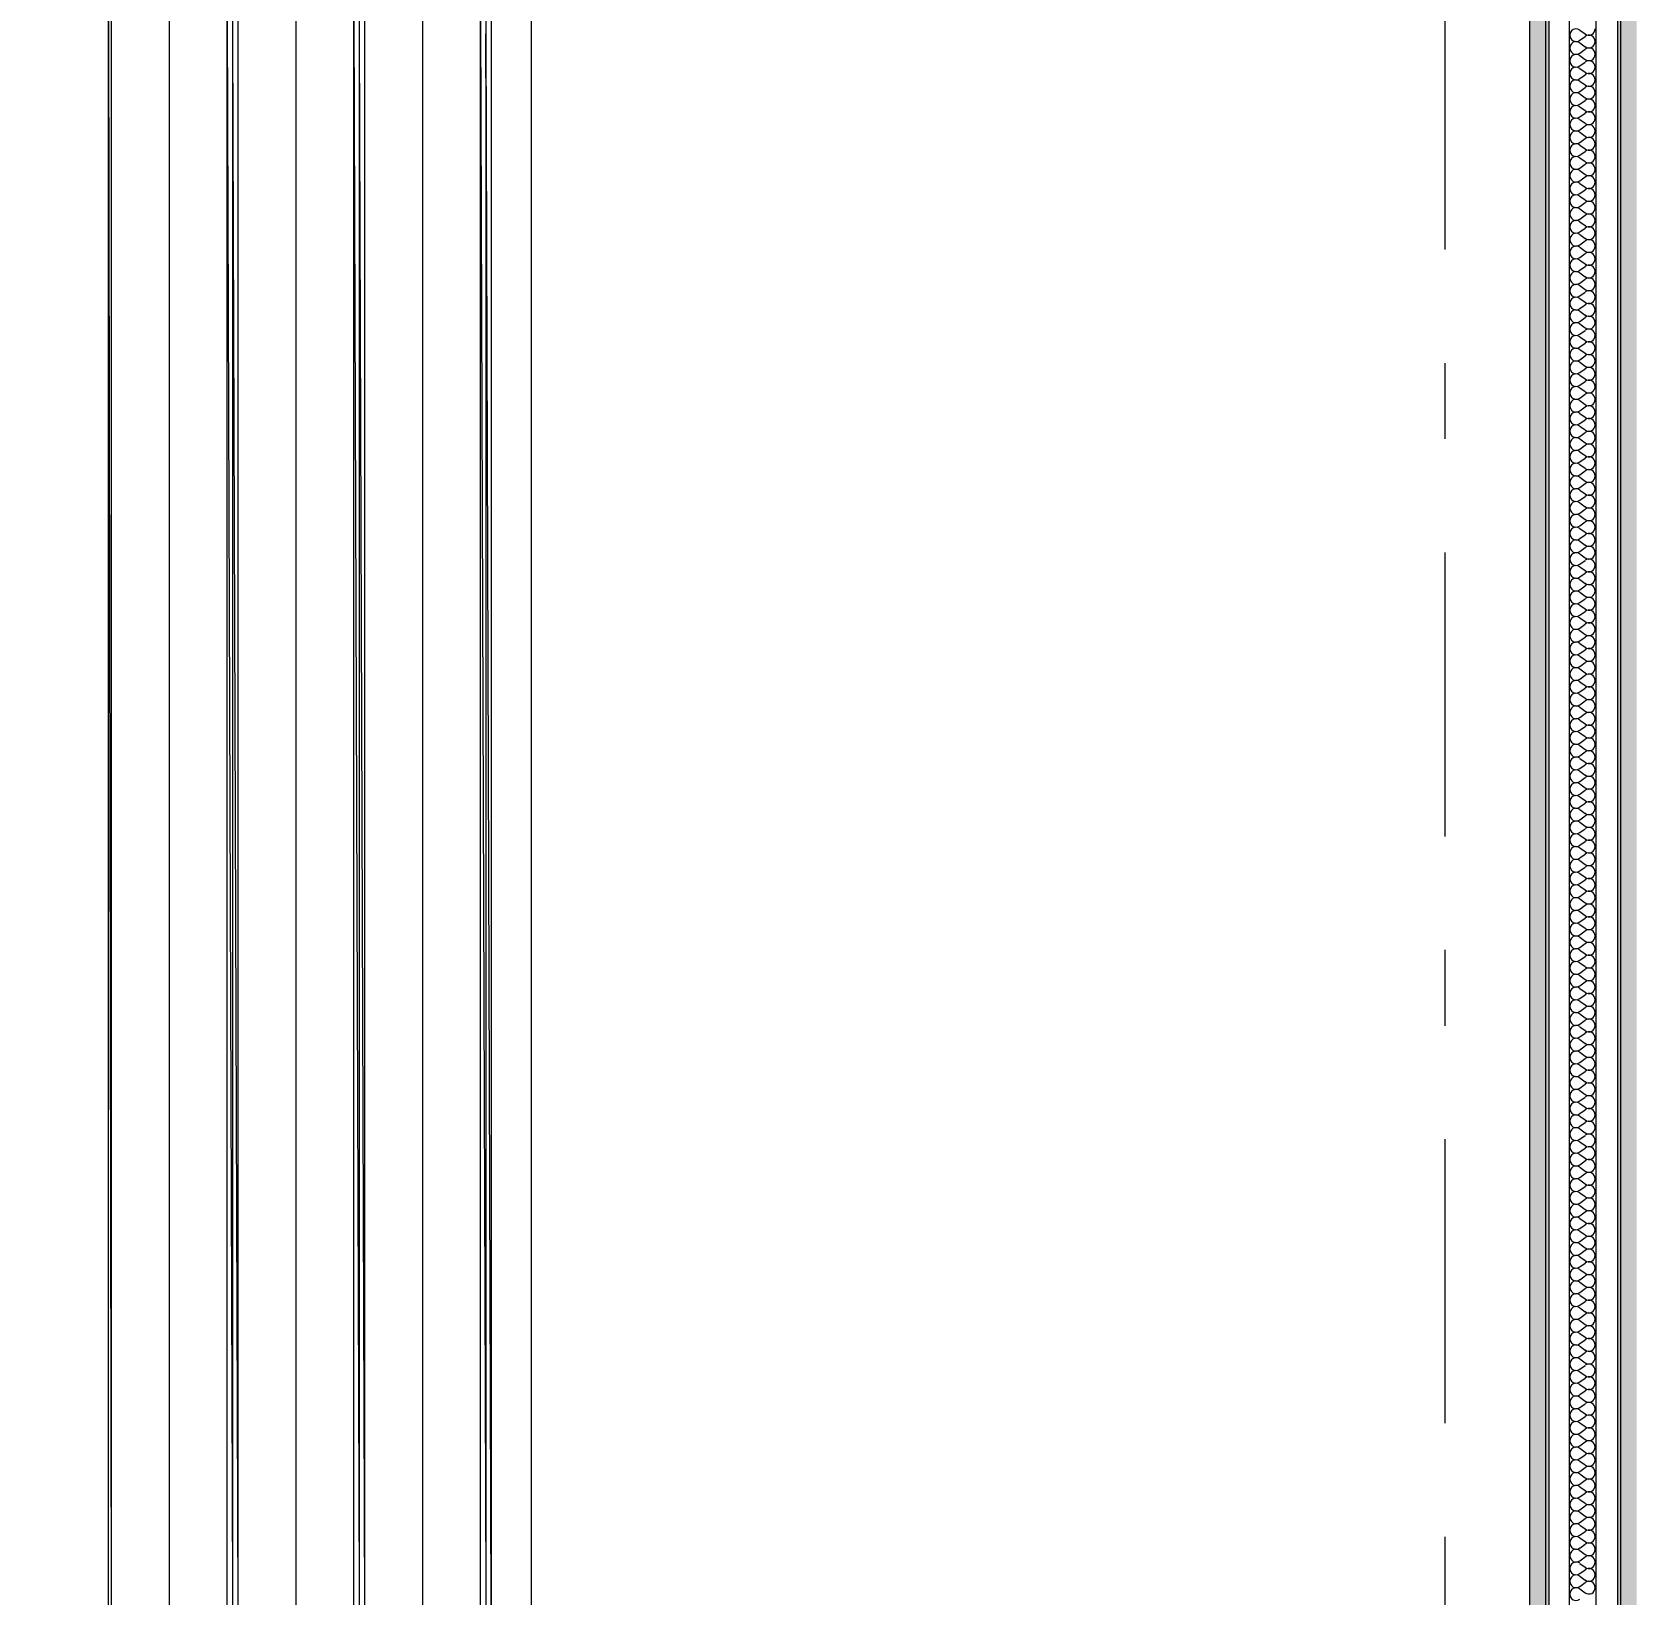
# Model space of a CAD drawing. Header units: millimetres. Extents: x -48147 to 1417267, y -496296 to 18123.
# Drawn here: x 1379215 to 1380704, y -481681 to -480226 of the extents above; entities that cross this region are included whole.
import ezdxf
from ezdxf.enums import TextEntityAlignment as Align

# ---------------------------------------------------------------- set-up
doc = ezdxf.new("R2010")
doc.units = ezdxf.units.MM
doc.header["$MEASUREMENT"] = 0
doc.linetypes.add('Double Dashed', pattern=[546.805537, 264.583325, -105.833328, 70.555556, -105.833328])
doc.linetypes.add('Wipeout_Contour', pattern=[1000, 0, -1000])
for name, color, linetype in [('New_A-15-MG_Structural_Grid_Phase_2', 7, 'Continuous'), ('New_A-25-M_Wall_Int', 7, 'Continuous'), ('New_A-95-D_1_20', 7, 'Continuous'), ('New_ArchiCAD Doors', 7, 'Continuous')]:
    doc.layers.add(name, color=color, linetype=linetype)
for name, color, linetype, lineweight, true_color in [('New_A-15-MG_Structural_Grid_Phase_2_Pen_No__222', 7, 'Continuous', 13, 0x65af33), ('New_A-25-M_Wall_Int_Pen_No__107', 7, 'Continuous', 15, 0xa6a6a6), ('New_ArchiCAD Doors_Pen_No__63', 7, 'Continuous', 20, 0x606060)]:
    doc.layers.add(name, color=color, linetype=linetype, lineweight=lineweight, true_color=true_color)
for name, color, linetype, lineweight in [('New_A-25-M_Wall_Int_Pen_No__1', 7, 'Continuous', 13), ('New_A-25-M_Wall_Int_Pen_No__87', 8, 'Continuous', 20), ('New_A-95-D_1_20_Pen_No__1', 7, 'Continuous', 13), ('New_ArchiCAD Doors_Pen_No__3', 7, 'Continuous', 18)]:
    doc.layers.add(name, color=color, linetype=linetype, lineweight=lineweight)
doc.styles.add('GENERATED_STYLE_1', font='')
doc.styles.add('GENERATED_STYLE_2', font='')
doc.styles.get('GENERATED_STYLE_1').set_extended_font_data('Arial')
doc.styles.get('GENERATED_STYLE_2').set_extended_font_data('Swis721 BT')
doc.dimstyles.new('GENERATED_STYLE__4', dxfattribs={"dimtxt": 125, "dimasz": 47.5, "dimexe": 0.18, "dimexo": 50, "dimgap": 0.09, "dimtad": 1, "dimdec": 0, "dimzin": 0, "dimdsep": 46, "dimtxsty": 'GENERATED_STYLE_1', "dimblk": 'ARROWHEAD_2', "dimblk1": 'ARROWHEAD_2', "dimblk2": 'ARROWHEAD_2', "dimcen": 0.09, "dimclrd": 7, "dimclre": 7, "dimclrt": 7, "dimadec": 0, "dimazin": 0, "dimtfac": 1, "dimtdec": 4, "dimtmove": 0, "dimatfit": 3, "dimfxl": 1, "dimtolj": 1, "dimtzin": 0, "dimarcsym": 0})

# ---------------------------------------------------------------- blocks, each defined once
blk = doc.blocks.new('Section Elem_4_2', base_point=(1376122.5, -491272.8))
at = {"color": 254, "linetype": 'Wipeout_Contour', "lineweight": 0, "ltscale": 5845334.310459431}
blk.add_wipeout([(1379680.4, -480212.8), (1379642.7, -480212.8), (1379642.7, -483172.8), (1379680.4, -483172.8)], dxfattribs=at).dxf.layer = 'New_ArchiCAD Doors'
at = {"color": 254, "linetype": 'Wipeout_Contour', "lineweight": 0, "ltscale": 5845253.634497562}
blk.add_wipeout([(1379637.7, -483172.8), (1379642.7, -483172.8), (1379642.7, -480212.8), (1379637.7, -480212.8)], dxfattribs=at).dxf.layer = 'New_ArchiCAD Doors'
at = {"color": 254, "linetype": 'Wipeout_Contour', "lineweight": 0, "ltscale": 5845123.343013616}
blk.add_wipeout([(1379578.7, -483172.8), (1379632.7, -483172.8), (1379632.7, -480212.8), (1379578.7, -480212.8)], dxfattribs=at).dxf.layer = 'New_ArchiCAD Doors'
at = {"color": 254, "linetype": 'Wipeout_Contour', "lineweight": 0, "ltscale": 5844919.420837393}
blk.add_wipeout([(1379578.7, -480212.8), (1379524.7, -480212.8), (1379524.7, -483172.8), (1379578.7, -483172.8)], dxfattribs=at).dxf.layer = 'New_ArchiCAD Doors'
at = {"color": 254, "linetype": 'Wipeout_Contour', "lineweight": 0, "ltscale": 5845234.747779339}
blk.add_wipeout([(1379632.7, -483172.8), (1379637.7, -483172.8), (1379637.7, -480212.8), (1379632.7, -480212.8)], dxfattribs=at).dxf.layer = 'New_ArchiCAD Doors'
at = {"layer": 'New_ArchiCAD Doors_Pen_No__3', "linetype": 'Continuous'}
for p, q in [((1379632.8, -480212.8), (1379637.7, -481678.1)), ((1379637.6, -480227.6), (1379642.6, -481692.8))]:
    blk.add_line(p, q, dxfattribs=at)
at = {"layer": 'New_ArchiCAD Doors_Pen_No__63', "linetype": 'Continuous'}
for p, q in [((1379578.7, -480212.8), (1379578.7, -483172.8)), ((1379632.7, -483172.8), (1379632.7, -480212.8)), ((1379637.7, -480212.8), (1379637.7, -483172.8)), ((1379642.7, -480212.8), (1379642.7, -483172.8))]:
    blk.add_line(p, q, dxfattribs=at)
at = {"color": 254, "linetype": 'Wipeout_Contour', "lineweight": 0, "ltscale": 5844808.016743973}
blk.add_wipeout([(1379524.7, -480212.8), (1379519.7, -480212.8), (1379519.7, -483172.8), (1379524.7, -483172.8)], dxfattribs=at).dxf.layer = 'New_ArchiCAD Doors'
at = {"color": 254, "linetype": 'Wipeout_Contour', "lineweight": 0, "ltscale": 5844677.726471076}
blk.add_wipeout([(1379460.7, -483172.8), (1379514.7, -483172.8), (1379514.7, -480212.8), (1379460.7, -480212.8)], dxfattribs=at).dxf.layer = 'New_ArchiCAD Doors'
at = {"color": 254, "linetype": 'Wipeout_Contour', "lineweight": 0, "ltscale": 5844473.806190421}
blk.add_wipeout([(1379460.7, -480212.8), (1379406.7, -480212.8), (1379406.7, -483172.8), (1379460.7, -483172.8)], dxfattribs=at).dxf.layer = 'New_ArchiCAD Doors'
at = {"color": 254, "linetype": 'Wipeout_Contour', "lineweight": 0, "ltscale": 5844789.13020129}
blk.add_wipeout([(1379514.7, -483172.8), (1379519.7, -483172.8), (1379519.7, -480212.8), (1379514.7, -480212.8)], dxfattribs=at).dxf.layer = 'New_ArchiCAD Doors'
at = {"layer": 'New_ArchiCAD Doors_Pen_No__3', "linetype": 'Continuous'}
for p, q in [((1379514.8, -480212.8), (1379519.7, -481678.1)), ((1379519.6, -480227.6), (1379524.6, -481692.8))]:
    blk.add_line(p, q, dxfattribs=at)
at = {"layer": 'New_ArchiCAD Doors_Pen_No__63', "linetype": 'Continuous'}
for p, q in [((1379460.7, -480212.8), (1379460.7, -483172.8)), ((1379514.7, -483172.8), (1379514.7, -480212.8)), ((1379519.7, -480212.8), (1379519.7, -483172.8)), ((1379524.7, -480212.8), (1379524.7, -483172.8))]:
    blk.add_line(p, q, dxfattribs=at)
at = {"color": 254, "linetype": 'Wipeout_Contour', "lineweight": 0, "ltscale": 5844362.403132623}
blk.add_wipeout([(1379406.7, -480212.8), (1379401.7, -480212.8), (1379401.7, -483172.8), (1379406.7, -483172.8)], dxfattribs=at).dxf.layer = 'New_ArchiCAD Doors'
at = {"color": 254, "linetype": 'Wipeout_Contour', "lineweight": 0, "ltscale": 5844232.114071053}
blk.add_wipeout([(1379342.7, -483172.8), (1379396.7, -483172.8), (1379396.7, -480212.8), (1379342.7, -480212.8)], dxfattribs=at).dxf.layer = 'New_ArchiCAD Doors'
at = {"color": 254, "linetype": 'Wipeout_Contour', "lineweight": 0, "ltscale": 5844028.1956864}
blk.add_wipeout([(1379342.7, -480212.8), (1379288.7, -480212.8), (1379288.7, -483172.8), (1379342.7, -483172.8)], dxfattribs=at).dxf.layer = 'New_ArchiCAD Doors'
at = {"color": 254, "linetype": 'Wipeout_Contour', "lineweight": 0, "ltscale": 5844343.516765524}
blk.add_wipeout([(1379396.7, -483172.8), (1379401.7, -483172.8), (1379401.7, -480212.8), (1379396.7, -480212.8)], dxfattribs=at).dxf.layer = 'New_ArchiCAD Doors'
at = {"layer": 'New_ArchiCAD Doors_Pen_No__3', "linetype": 'Continuous'}
for p, q in [((1379396.8, -480212.8), (1379401.7, -481678.1)), ((1379401.6, -480227.6), (1379406.6, -481692.8))]:
    blk.add_line(p, q, dxfattribs=at)
at = {"layer": 'New_ArchiCAD Doors_Pen_No__63', "linetype": 'Continuous'}
for p, q in [((1379342.7, -480212.8), (1379342.7, -483172.8)), ((1379396.7, -483172.8), (1379396.7, -480212.8)), ((1379401.7, -480212.8), (1379401.7, -483172.8)), ((1379406.7, -480212.8), (1379406.7, -483172.8))]:
    blk.add_line(p, q, dxfattribs=at)
at = {"color": 254, "linetype": 'Wipeout_Contour', "lineweight": 0, "ltscale": 5843921.5151815}
blk.add_wipeout([(1379288.7, -480212.8), (1379286.2, -480212.8), (1379286.2, -483172.8), (1379288.7, -483172.8)], dxfattribs=at).dxf.layer = 'New_ArchiCAD Doors'
at = {"layer": 'New_ArchiCAD Doors_Pen_No__3', "linetype": 'Continuous'}
blk.add_line((1379286.1, -480212.8), (1379288.6, -481692.8), dxfattribs=at)
at = {"layer": 'New_ArchiCAD Doors_Pen_No__63', "linetype": 'Continuous'}
for p, q in [((1379286.2, -483172.8), (1379286.2, -480212.8)), ((1379288.7, -480212.8), (1379288.7, -483172.8))]:
    blk.add_line(p, q, dxfattribs=at)
blk = doc.blocks.new('Section Elem_5_2', base_point=(1376122.5, -491272.8))
at = {"color": 254, "linetype": 'Wipeout_Contour', "lineweight": 0, "ltscale": 8770515.612095248}
blk.add_wipeout([(1380560.5, -480197.8), (1379680.4, -480197.8), (1379680.4, -483172.8), (1380610.4, -483172.8), (1380610.4, -480175.4), (1380560.5, -480175.4)], dxfattribs=at).dxf.layer = 'New_A-25-M_Wall_Int'
at = {"layer": 'New_A-25-M_Wall_Int_Pen_No__87', "linetype": 'Continuous'}
blk.add_line((1379680.4, -483172.8), (1379680.4, -480197.8), dxfattribs=at)
blk = doc.blocks.new('*X55', base_point=(1376122.5, -491272.8))
at = {"layer": 'New_A-25-M_Wall_Int_Pen_No__107', "linetype": 'Continuous'}
for p, q in [((1380657.5, -480224), (1380662.3, -480227.6)), ((1380657.5, -480233.5), (1380662.3, -480230)), ((1380657.5, -480235.9), (1380662.3, -480239.5)), ((1380657.5, -480245.4), (1380662.3, -480241.9)), ((1380657.5, -480247.8), (1380662.3, -480251.4)), ((1380657.5, -480257.3), (1380662.3, -480253.8)), ((1380657.5, -480259.7), (1380662.3, -480263.3)), ((1380657.5, -480269.3), (1380662.3, -480265.7)), ((1380657.5, -480271.6), (1380662.3, -480275.2)), ((1380657.5, -480281.2), (1380662.3, -480277.6)), ((1380657.5, -480283.5), (1380662.3, -480287.1)), ((1380657.5, -480293.1), (1380662.3, -480289.5)), ((1380657.5, -480295.4), (1380662.3, -480299)), ((1380657.5, -480305), (1380662.3, -480301.4)), ((1380657.5, -480307.3), (1380662.3, -480310.9)), ((1380657.5, -480316.9), (1380662.3, -480313.3)), ((1380657.5, -480319.3), (1380662.3, -480322.8)), ((1380657.5, -480328.8), (1380662.3, -480325.2)), ((1380657.5, -480331.2), (1380662.3, -480334.7)), ((1380657.5, -480340.7), (1380662.3, -480337.1)), ((1380657.5, -480343.1), (1380662.3, -480346.6)), ((1380657.5, -480352.6), (1380662.3, -480349)), ((1380657.5, -480355), (1380662.3, -480358.5)), ((1380657.5, -480364.5), (1380662.3, -480360.9)), ((1380657.5, -480366.9), (1380662.3, -480370.4)), ((1380657.5, -480376.4), (1380662.3, -480372.8)), ((1380657.5, -480378.8), (1380662.3, -480382.3)), ((1380657.5, -480388.3), (1380662.3, -480384.7)), ((1380657.5, -480390.7), (1380662.3, -480394.3)), ((1380657.5, -480400.2), (1380662.3, -480396.6)), ((1380657.5, -480402.6), (1380662.3, -480406.2)), ((1380657.5, -480412.1), (1380662.3, -480408.5)), ((1380657.5, -480414.5), (1380662.3, -480418.1)), ((1380657.5, -480424), (1380662.3, -480420.4)), ((1380657.5, -480426.4), (1380662.3, -480430)), ((1380657.5, -480435.9), (1380662.3, -480432.3)), ((1380657.5, -480438.3), (1380662.3, -480441.9)), ((1380657.5, -480447.8), (1380662.3, -480444.3)), ((1380657.5, -480450.2), (1380662.3, -480453.8)), ((1380657.5, -480459.7), (1380662.3, -480456.2)), ((1380657.5, -480462.1), (1380662.3, -480465.7)), ((1380657.5, -480471.6), (1380662.3, -480468.1)), ((1380657.5, -480474), (1380662.3, -480477.6)), ((1380657.5, -480483.5), (1380662.3, -480480)), ((1380657.5, -480485.9), (1380662.3, -480489.5)), ((1380657.5, -480495.4), (1380662.3, -480491.9)), ((1380657.5, -480497.8), (1380662.3, -480501.4)), ((1380657.5, -480507.3), (1380662.3, -480503.8)), ((1380657.5, -480509.7), (1380662.3, -480513.3)), ((1380657.5, -480519.3), (1380662.3, -480515.7)), ((1380657.5, -480521.6), (1380662.3, -480525.2)), ((1380657.5, -480531.2), (1380662.3, -480527.6)), ((1380657.5, -480533.5), (1380662.3, -480537.1)), ((1380657.5, -480543.1), (1380662.3, -480539.5)), ((1380657.5, -480545.4), (1380662.3, -480549)), ((1380657.5, -480555), (1380662.3, -480551.4)), ((1380657.5, -480557.3), (1380662.3, -480560.9)), ((1380657.5, -480566.9), (1380662.3, -480563.3)), ((1380657.5, -480569.3), (1380662.3, -480572.8)), ((1380657.5, -480578.8), (1380662.3, -480575.2)), ((1380657.5, -480581.2), (1380662.3, -480584.7)), ((1380657.5, -480590.7), (1380662.3, -480587.1)), ((1380657.5, -480593.1), (1380662.3, -480596.6)), ((1380657.5, -480602.6), (1380662.3, -480599)), ((1380657.5, -480605), (1380662.3, -480608.5)), ((1380657.5, -480614.5), (1380662.3, -480610.9)), ((1380657.5, -480616.9), (1380662.3, -480620.4)), ((1380657.5, -480626.4), (1380662.3, -480622.8)), ((1380657.5, -480628.8), (1380662.3, -480632.3)), ((1380657.5, -480638.3), (1380662.3, -480634.7)), ((1380657.5, -480640.7), (1380662.3, -480644.3)), ((1380657.5, -480650.2), (1380662.3, -480646.6)), ((1380657.5, -480652.6), (1380662.3, -480656.2)), ((1380657.5, -480662.1), (1380662.3, -480658.5)), ((1380657.5, -480664.5), (1380662.3, -480668.1)), ((1380657.5, -480674), (1380662.3, -480670.4)), ((1380657.5, -480676.4), (1380662.3, -480680)), ((1380657.5, -480685.9), (1380662.3, -480682.3)), ((1380657.5, -480688.3), (1380662.3, -480691.9)), ((1380657.5, -480697.8), (1380662.3, -480694.3)), ((1380657.5, -480700.2), (1380662.3, -480703.8)), ((1380657.5, -480709.7), (1380662.3, -480706.2)), ((1380657.5, -480712.1), (1380662.3, -480715.7)), ((1380657.5, -480721.6), (1380662.3, -480718.1)), ((1380657.5, -480724), (1380662.3, -480727.6)), ((1380657.5, -480733.5), (1380662.3, -480730)), ((1380657.5, -480735.9), (1380662.3, -480739.5)), ((1380657.5, -480745.4), (1380662.3, -480741.9)), ((1380657.5, -480747.8), (1380662.3, -480751.4)), ((1380657.5, -480757.3), (1380662.3, -480753.8)), ((1380657.5, -480759.7), (1380662.3, -480763.3)), ((1380657.5, -480769.3), (1380662.3, -480765.7)), ((1380657.5, -480771.6), (1380662.3, -480775.2)), ((1380657.5, -480781.2), (1380662.3, -480777.6)), ((1380657.5, -480783.5), (1380662.3, -480787.1)), ((1380657.5, -480793.1), (1380662.3, -480789.5)), ((1380657.5, -480795.4), (1380662.3, -480799)), ((1380657.5, -480805), (1380662.3, -480801.4)), ((1380657.5, -480807.3), (1380662.3, -480810.9)), ((1380657.5, -480816.9), (1380662.3, -480813.3)), ((1380657.5, -480819.3), (1380662.3, -480822.8)), ((1380657.5, -480828.8), (1380662.3, -480825.2)), ((1380657.5, -480831.2), (1380662.3, -480834.7)), ((1380657.5, -480840.7), (1380662.3, -480837.1)), ((1380657.5, -480843.1), (1380662.3, -480846.6)), ((1380657.5, -480852.6), (1380662.3, -480849)), ((1380657.5, -480855), (1380662.3, -480858.5)), ((1380657.5, -480864.5), (1380662.3, -480860.9)), ((1380657.5, -480866.9), (1380662.3, -480870.4)), ((1380657.5, -480876.4), (1380662.3, -480872.8)), ((1380657.5, -480878.8), (1380662.3, -480882.3)), ((1380657.5, -480888.3), (1380662.3, -480884.7)), ((1380657.5, -480890.7), (1380662.3, -480894.3)), ((1380657.5, -480900.2), (1380662.3, -480896.6)), ((1380657.5, -480902.6), (1380662.3, -480906.2)), ((1380657.5, -480912.1), (1380662.3, -480908.5)), ((1380657.5, -480914.5), (1380662.3, -480918.1)), ((1380657.5, -480924), (1380662.3, -480920.4)), ((1380657.5, -480926.4), (1380662.3, -480930)), ((1380657.5, -480935.9), (1380662.3, -480932.3)), ((1380657.5, -480938.3), (1380662.3, -480941.9)), ((1380657.5, -480947.8), (1380662.3, -480944.3)), ((1380657.5, -480950.2), (1380662.3, -480953.8)), ((1380657.5, -480959.7), (1380662.3, -480956.2)), ((1380657.5, -480962.1), (1380662.3, -480965.7)), ((1380657.5, -480971.6), (1380662.3, -480968.1)), ((1380657.5, -480974), (1380662.3, -480977.6)), ((1380657.5, -480983.5), (1380662.3, -480980)), ((1380657.5, -480985.9), (1380662.3, -480989.5)), ((1380657.5, -480995.4), (1380662.3, -480991.9)), ((1380657.5, -480997.8), (1380662.3, -481001.4)), ((1380657.5, -481007.3), (1380662.3, -481003.8)), ((1380657.5, -481009.7), (1380662.3, -481013.3)), ((1380657.5, -481019.3), (1380662.3, -481015.7)), ((1380657.5, -481021.6), (1380662.3, -481025.2)), ((1380657.5, -481031.2), (1380662.3, -481027.6)), ((1380657.5, -481033.5), (1380662.3, -481037.1)), ((1380657.5, -481043.1), (1380662.3, -481039.5)), ((1380657.5, -481045.4), (1380662.3, -481049)), ((1380657.5, -481055), (1380662.3, -481051.4)), ((1380657.5, -481057.3), (1380662.3, -481060.9)), ((1380657.5, -481066.9), (1380662.3, -481063.3)), ((1380657.5, -481069.3), (1380662.3, -481072.8)), ((1380657.5, -481078.8), (1380662.3, -481075.2)), ((1380657.5, -481081.2), (1380662.3, -481084.7)), ((1380657.5, -481090.7), (1380662.3, -481087.1)), ((1380657.5, -481093.1), (1380662.3, -481096.6)), ((1380657.5, -481102.6), (1380662.3, -481099)), ((1380657.5, -481105), (1380662.3, -481108.5)), ((1380657.5, -481114.5), (1380662.3, -481110.9)), ((1380657.5, -481116.9), (1380662.3, -481120.4)), ((1380657.5, -481126.4), (1380662.3, -481122.8)), ((1380657.5, -481128.8), (1380662.3, -481132.3)), ((1380657.5, -481138.3), (1380662.3, -481134.7)), ((1380657.5, -481140.7), (1380662.3, -481144.3)), ((1380657.5, -481150.2), (1380662.3, -481146.6)), ((1380657.5, -481152.6), (1380662.3, -481156.2)), ((1380657.5, -481162.1), (1380662.3, -481158.5)), ((1380657.5, -481164.5), (1380662.3, -481168.1)), ((1380657.5, -481174), (1380662.3, -481170.4)), ((1380657.5, -481176.4), (1380662.3, -481180)), ((1380657.5, -481185.9), (1380662.3, -481182.3)), ((1380657.5, -481188.3), (1380662.3, -481191.9)), ((1380657.5, -481197.8), (1380662.3, -481194.3)), ((1380657.5, -481200.2), (1380662.3, -481203.8)), ((1380657.5, -481209.7), (1380662.3, -481206.2)), ((1380657.5, -481212.1), (1380662.3, -481215.7)), ((1380657.5, -481221.6), (1380662.3, -481218.1)), ((1380657.5, -481224), (1380662.3, -481227.6)), ((1380657.5, -481233.5), (1380662.3, -481230)), ((1380657.5, -481235.9), (1380662.3, -481239.5)), ((1380657.5, -481245.4), (1380662.3, -481241.9)), ((1380657.5, -481247.8), (1380662.3, -481251.4)), ((1380657.5, -481257.3), (1380662.3, -481253.8)), ((1380657.5, -481259.7), (1380662.3, -481263.3)), ((1380657.5, -481269.3), (1380662.3, -481265.7)), ((1380657.5, -481271.6), (1380662.3, -481275.2)), ((1380657.5, -481281.2), (1380662.3, -481277.6)), ((1380657.5, -481283.5), (1380662.3, -481287.1)), ((1380657.5, -481293.1), (1380662.3, -481289.5)), ((1380657.5, -481295.4), (1380662.3, -481299)), ((1380657.5, -481305), (1380662.3, -481301.4)), ((1380657.5, -481307.3), (1380662.3, -481310.9)), ((1380657.5, -481316.9), (1380662.3, -481313.3)), ((1380657.5, -481319.3), (1380662.3, -481322.8)), ((1380657.5, -481328.8), (1380662.3, -481325.2)), ((1380657.5, -481331.2), (1380662.3, -481334.7)), ((1380657.5, -481340.7), (1380662.3, -481337.1)), ((1380657.5, -481343.1), (1380662.3, -481346.6)), ((1380657.5, -481352.6), (1380662.3, -481349)), ((1380657.5, -481355), (1380662.3, -481358.5)), ((1380657.5, -481364.5), (1380662.3, -481360.9)), ((1380657.5, -481366.9), (1380662.3, -481370.4)), ((1380657.5, -481376.4), (1380662.3, -481372.8)), ((1380657.5, -481378.8), (1380662.3, -481382.3)), ((1380657.5, -481388.3), (1380662.3, -481384.7)), ((1380657.5, -481390.7), (1380662.3, -481394.3)), ((1380657.5, -481400.2), (1380662.3, -481396.6)), ((1380657.5, -481402.6), (1380662.3, -481406.2)), ((1380657.5, -481412.1), (1380662.3, -481408.5)), ((1380657.5, -481414.5), (1380662.3, -481418.1)), ((1380657.5, -481424), (1380662.3, -481420.4)), ((1380657.5, -481426.4), (1380662.3, -481430)), ((1380657.5, -481435.9), (1380662.3, -481432.3)), ((1380657.5, -481438.3), (1380662.3, -481441.9)), ((1380657.5, -481447.8), (1380662.3, -481444.3)), ((1380657.5, -481450.2), (1380662.3, -481453.8)), ((1380657.5, -481459.7), (1380662.3, -481456.2)), ((1380657.5, -481462.1), (1380662.3, -481465.7)), ((1380657.5, -481471.6), (1380662.3, -481468.1)), ((1380657.5, -481474), (1380662.3, -481477.6)), ((1380657.5, -481483.5), (1380662.3, -481480)), ((1380657.5, -481485.9), (1380662.3, -481489.5)), ((1380657.5, -481495.4), (1380662.3, -481491.9)), ((1380657.5, -481497.8), (1380662.3, -481501.4)), ((1380657.5, -481507.3), (1380662.3, -481503.8)), ((1380657.5, -481509.7), (1380662.3, -481513.3)), ((1380657.5, -481519.3), (1380662.3, -481515.7)), ((1380657.5, -481521.6), (1380662.3, -481525.2)), ((1380657.5, -481531.2), (1380662.3, -481527.6)), ((1380657.5, -481533.5), (1380662.3, -481537.1)), ((1380657.5, -481543.1), (1380662.3, -481539.5)), ((1380657.5, -481545.4), (1380662.3, -481549)), ((1380657.5, -481555), (1380662.3, -481551.4)), ((1380657.5, -481557.3), (1380662.3, -481560.9)), ((1380657.5, -481566.9), (1380662.3, -481563.3)), ((1380657.5, -481569.3), (1380662.3, -481572.8)), ((1380657.5, -481578.8), (1380662.3, -481575.2)), ((1380657.5, -481581.2), (1380662.3, -481584.7)), ((1380657.5, -481590.7), (1380662.3, -481587.1)), ((1380657.5, -481593.1), (1380662.3, -481596.6)), ((1380657.5, -481602.6), (1380662.3, -481599)), ((1380657.5, -481605), (1380662.3, -481608.5)), ((1380657.5, -481614.5), (1380662.3, -481610.9)), ((1380657.5, -481616.9), (1380662.3, -481620.4)), ((1380657.5, -481626.4), (1380662.3, -481622.8)), ((1380657.5, -481628.8), (1380662.3, -481632.3)), ((1380657.5, -481638.3), (1380662.3, -481634.7)), ((1380657.5, -481640.7), (1380662.3, -481644.3)), ((1380657.5, -481650.2), (1380662.3, -481646.6)), ((1380657.5, -481652.6), (1380662.3, -481656.2)), ((1380657.5, -481662.1), (1380662.3, -481658.5)), ((1380657.5, -481664.5), (1380662.3, -481668.1)), ((1380657.5, -481674), (1380662.3, -481670.4)), ((1380657.5, -481676.4), (1380662.3, -481680))]:
    blk.add_line(p, q, dxfattribs=at)
for centre, start, end in [((1380653.9, -480228.8), 53.1301, 306.8699), ((1380665.8, -480222.8), 233.1301, 0), ((1380653.9, -480240.7), 53.1301, 306.8699), ((1380665.8, -480234.7), 0, 126.8699), ((1380665.8, -480234.7), 233.1301, 0), ((1380653.9, -480252.6), 53.1301, 306.8699), ((1380665.8, -480246.6), 0, 126.8699), ((1380665.8, -480246.6), 233.1301, 0), ((1380665.8, -480258.5), 0, 126.8699), ((1380653.9, -480264.5), 53.1301, 306.8699), ((1380665.8, -480258.5), 233.1301, 0), ((1380665.8, -480270.4), 0, 126.8699), ((1380653.9, -480276.4), 53.1301, 306.8699), ((1380653.9, -480288.3), 53.1301, 306.8699), ((1380665.8, -480270.4), 233.1301, 0), ((1380665.8, -480282.3), 0, 126.8699), ((1380665.8, -480282.3), 233.1301, 0), ((1380653.9, -480300.2), 53.1301, 306.8699), ((1380665.8, -480294.3), 0, 126.8699), ((1380665.8, -480294.3), 233.1301, 0), ((1380653.9, -480312.1), 53.1301, 306.8699), ((1380665.8, -480306.2), 0, 126.8699), ((1380665.8, -480306.2), 233.1301, 0), ((1380665.8, -480318.1), 0, 126.8699), ((1380653.9, -480324), 53.1301, 306.8699), ((1380665.8, -480318.1), 233.1301, 0), ((1380665.8, -480330), 0, 126.8699), ((1380653.9, -480335.9), 53.1301, 306.8699), ((1380653.9, -480347.8), 53.1301, 306.8699), ((1380665.8, -480330), 233.1301, 0), ((1380665.8, -480341.9), 0, 126.8699), ((1380665.8, -480341.9), 233.1301, 0), ((1380653.9, -480359.7), 53.1301, 306.8699), ((1380665.8, -480353.8), 0, 126.8699), ((1380665.8, -480353.8), 233.1301, 0), ((1380653.9, -480371.6), 53.1301, 306.8699), ((1380665.8, -480365.7), 0, 126.8699), ((1380665.8, -480365.7), 233.1301, 0), ((1380665.8, -480377.6), 0, 126.8699), ((1380653.9, -480383.5), 53.1301, 306.8699), ((1380665.8, -480377.6), 233.1301, 0), ((1380665.8, -480389.5), 0, 126.8699), ((1380653.9, -480395.4), 53.1301, 306.8699), ((1380653.9, -480407.3), 53.1301, 306.8699), ((1380665.8, -480389.5), 233.1301, 0), ((1380665.8, -480401.4), 0, 126.8699), ((1380665.8, -480401.4), 233.1301, 0), ((1380653.9, -480419.3), 53.1301, 306.8699), ((1380665.8, -480413.3), 0, 126.8699), ((1380665.8, -480413.3), 233.1301, 0), ((1380653.9, -480431.2), 53.1301, 306.8699), ((1380665.8, -480425.2), 0, 126.8699), ((1380665.8, -480425.2), 233.1301, 0), ((1380665.8, -480437.1), 0, 126.8699), ((1380653.9, -480443.1), 53.1301, 306.8699), ((1380665.8, -480437.1), 233.1301, 0), ((1380665.8, -480449), 0, 126.8699), ((1380653.9, -480455), 53.1301, 306.8699), ((1380653.9, -480466.9), 53.1301, 306.8699), ((1380665.8, -480449), 233.1301, 0), ((1380665.8, -480460.9), 0, 126.8699), ((1380665.8, -480460.9), 233.1301, 0), ((1380653.9, -480478.8), 53.1301, 306.8699), ((1380665.8, -480472.8), 0, 126.8699), ((1380665.8, -480472.8), 233.1301, 0), ((1380653.9, -480490.7), 53.1301, 306.8699), ((1380665.8, -480484.7), 0, 126.8699), ((1380665.8, -480484.7), 233.1301, 0), ((1380665.8, -480496.6), 0, 126.8699), ((1380653.9, -480502.6), 53.1301, 306.8699), ((1380665.8, -480496.6), 233.1301, 0), ((1380665.8, -480508.5), 0, 126.8699), ((1380653.9, -480514.5), 53.1301, 306.8699), ((1380653.9, -480526.4), 53.1301, 306.8699), ((1380665.8, -480508.5), 233.1301, 0), ((1380665.8, -480520.4), 0, 126.8699), ((1380665.8, -480520.4), 233.1301, 0), ((1380653.9, -480538.3), 53.1301, 306.8699), ((1380665.8, -480532.3), 0, 126.8699), ((1380665.8, -480532.3), 233.1301, 0), ((1380653.9, -480550.2), 53.1301, 306.8699), ((1380665.8, -480544.3), 0, 126.8699), ((1380665.8, -480544.3), 233.1301, 0), ((1380665.8, -480556.2), 0, 126.8699), ((1380653.9, -480562.1), 53.1301, 306.8699), ((1380665.8, -480556.2), 233.1301, 0), ((1380665.8, -480568.1), 0, 126.8699), ((1380653.9, -480574), 53.1301, 306.8699), ((1380653.9, -480585.9), 53.1301, 306.8699), ((1380665.8, -480568.1), 233.1301, 0), ((1380665.8, -480580), 0, 126.8699), ((1380665.8, -480580), 233.1301, 0), ((1380653.9, -480597.8), 53.1301, 306.8699), ((1380665.8, -480591.9), 0, 126.8699), ((1380665.8, -480591.9), 233.1301, 0), ((1380653.9, -480609.7), 53.1301, 306.8699), ((1380665.8, -480603.8), 0, 126.8699), ((1380665.8, -480603.8), 233.1301, 0), ((1380665.8, -480615.7), 0, 126.8699), ((1380653.9, -480621.6), 53.1301, 306.8699), ((1380665.8, -480615.7), 233.1301, 0), ((1380665.8, -480627.6), 0, 126.8699), ((1380653.9, -480633.5), 53.1301, 306.8699), ((1380653.9, -480645.4), 53.1301, 306.8699), ((1380665.8, -480627.6), 233.1301, 0), ((1380665.8, -480639.5), 0, 126.8699), ((1380665.8, -480639.5), 233.1301, 0), ((1380653.9, -480657.3), 53.1301, 306.8699), ((1380665.8, -480651.4), 0, 126.8699), ((1380665.8, -480651.4), 233.1301, 0), ((1380653.9, -480669.3), 53.1301, 306.8699), ((1380665.8, -480663.3), 0, 126.8699), ((1380665.8, -480663.3), 233.1301, 0), ((1380665.8, -480675.2), 0, 126.8699), ((1380653.9, -480681.2), 53.1301, 306.8699), ((1380665.8, -480675.2), 233.1301, 0), ((1380665.8, -480687.1), 0, 126.8699), ((1380653.9, -480693.1), 53.1301, 306.8699), ((1380653.9, -480705), 53.1301, 306.8699), ((1380665.8, -480687.1), 233.1301, 0), ((1380665.8, -480699), 0, 126.8699), ((1380665.8, -480699), 233.1301, 0), ((1380653.9, -480716.9), 53.1301, 306.8699), ((1380665.8, -480710.9), 0, 126.8699), ((1380665.8, -480710.9), 233.1301, 0), ((1380653.9, -480728.8), 53.1301, 306.8699), ((1380665.8, -480722.8), 0, 126.8699), ((1380665.8, -480722.8), 233.1301, 0), ((1380665.8, -480734.7), 0, 126.8699), ((1380653.9, -480740.7), 53.1301, 306.8699), ((1380665.8, -480734.7), 233.1301, 0), ((1380665.8, -480746.6), 0, 126.8699), ((1380653.9, -480752.6), 53.1301, 306.8699), ((1380653.9, -480764.5), 53.1301, 306.8699), ((1380665.8, -480746.6), 233.1301, 0), ((1380665.8, -480758.5), 0, 126.8699), ((1380665.8, -480758.5), 233.1301, 0), ((1380653.9, -480776.4), 53.1301, 306.8699), ((1380665.8, -480770.4), 0, 126.8699), ((1380665.8, -480770.4), 233.1301, 0), ((1380653.9, -480788.3), 53.1301, 306.8699), ((1380665.8, -480782.3), 0, 126.8699), ((1380665.8, -480782.3), 233.1301, 0), ((1380665.8, -480794.3), 0, 126.8699), ((1380653.9, -480800.2), 53.1301, 306.8699), ((1380665.8, -480794.3), 233.1301, 0), ((1380665.8, -480806.2), 0, 126.8699), ((1380653.9, -480812.1), 53.1301, 306.8699), ((1380653.9, -480824), 53.1301, 306.8699), ((1380665.8, -480806.2), 233.1301, 0), ((1380665.8, -480818.1), 0, 126.8699), ((1380665.8, -480818.1), 233.1301, 0), ((1380653.9, -480835.9), 53.1301, 306.8699), ((1380665.8, -480830), 0, 126.8699), ((1380665.8, -480830), 233.1301, 0), ((1380653.9, -480847.8), 53.1301, 306.8699), ((1380665.8, -480841.9), 0, 126.8699), ((1380665.8, -480841.9), 233.1301, 0), ((1380665.8, -480853.8), 0, 126.8699), ((1380653.9, -480859.7), 53.1301, 306.8699), ((1380665.8, -480853.8), 233.1301, 0), ((1380665.8, -480865.7), 0, 126.8699), ((1380653.9, -480871.6), 53.1301, 306.8699), ((1380653.9, -480883.5), 53.1301, 306.8699), ((1380665.8, -480865.7), 233.1301, 0), ((1380665.8, -480877.6), 0, 126.8699), ((1380665.8, -480877.6), 233.1301, 0), ((1380653.9, -480895.4), 53.1301, 306.8699), ((1380665.8, -480889.5), 0, 126.8699), ((1380665.8, -480889.5), 233.1301, 0), ((1380653.9, -480907.3), 53.1301, 306.8699), ((1380665.8, -480901.4), 0, 126.8699), ((1380665.8, -480901.4), 233.1301, 0), ((1380665.8, -480913.3), 0, 126.8699), ((1380653.9, -480919.3), 53.1301, 306.8699), ((1380665.8, -480913.3), 233.1301, 0), ((1380665.8, -480925.2), 0, 126.8699), ((1380653.9, -480931.2), 53.1301, 306.8699), ((1380653.9, -480943.1), 53.1301, 306.8699), ((1380665.8, -480925.2), 233.1301, 0), ((1380665.8, -480937.1), 0, 126.8699), ((1380665.8, -480937.1), 233.1301, 0), ((1380653.9, -480955), 53.1301, 306.8699), ((1380665.8, -480949), 0, 126.8699), ((1380665.8, -480949), 233.1301, 0), ((1380653.9, -480966.9), 53.1301, 306.8699), ((1380665.8, -480960.9), 0, 126.8699), ((1380665.8, -480960.9), 233.1301, 0), ((1380665.8, -480972.8), 0, 126.8699), ((1380653.9, -480978.8), 53.1301, 306.8699), ((1380665.8, -480972.8), 233.1301, 0), ((1380665.8, -480984.7), 0, 126.8699), ((1380653.9, -480990.7), 53.1301, 306.8699), ((1380653.9, -481002.6), 53.1301, 306.8699), ((1380665.8, -480984.7), 233.1301, 0), ((1380665.8, -480996.6), 0, 126.8699), ((1380665.8, -480996.6), 233.1301, 0), ((1380653.9, -481014.5), 53.1301, 306.8699), ((1380665.8, -481008.5), 0, 126.8699), ((1380665.8, -481008.5), 233.1301, 0), ((1380653.9, -481026.4), 53.1301, 306.8699), ((1380665.8, -481020.4), 0, 126.8699), ((1380665.8, -481020.4), 233.1301, 0), ((1380665.8, -481032.3), 0, 126.8699), ((1380653.9, -481038.3), 53.1301, 306.8699), ((1380665.8, -481032.3), 233.1301, 0), ((1380665.8, -481044.3), 0, 126.8699), ((1380653.9, -481050.2), 53.1301, 306.8699), ((1380653.9, -481062.1), 53.1301, 306.8699), ((1380665.8, -481044.3), 233.1301, 0), ((1380665.8, -481056.2), 0, 126.8699), ((1380665.8, -481056.2), 233.1301, 0), ((1380653.9, -481074), 53.1301, 306.8699), ((1380665.8, -481068.1), 0, 126.8699), ((1380665.8, -481068.1), 233.1301, 0), ((1380653.9, -481085.9), 53.1301, 306.8699), ((1380665.8, -481080), 0, 126.8699), ((1380665.8, -481080), 233.1301, 0), ((1380665.8, -481091.9), 0, 126.8699), ((1380653.9, -481097.8), 53.1301, 306.8699), ((1380665.8, -481091.9), 233.1301, 0), ((1380665.8, -481103.8), 0, 126.8699), ((1380653.9, -481109.7), 53.1301, 306.8699), ((1380653.9, -481121.6), 53.1301, 306.8699), ((1380665.8, -481103.8), 233.1301, 0), ((1380665.8, -481115.7), 0, 126.8699), ((1380665.8, -481115.7), 233.1301, 0), ((1380653.9, -481133.5), 53.1301, 306.8699), ((1380665.8, -481127.6), 0, 126.8699), ((1380665.8, -481127.6), 233.1301, 0), ((1380653.9, -481145.4), 53.1301, 306.8699), ((1380665.8, -481139.5), 0, 126.8699), ((1380665.8, -481139.5), 233.1301, 0), ((1380665.8, -481151.4), 0, 126.8699), ((1380653.9, -481157.3), 53.1301, 306.8699), ((1380665.8, -481151.4), 233.1301, 0), ((1380665.8, -481163.3), 0, 126.8699), ((1380653.9, -481169.3), 53.1301, 306.8699), ((1380653.9, -481181.2), 53.1301, 306.8699), ((1380665.8, -481163.3), 233.1301, 0), ((1380665.8, -481175.2), 0, 126.8699), ((1380665.8, -481175.2), 233.1301, 0), ((1380653.9, -481193.1), 53.1301, 306.8699), ((1380665.8, -481187.1), 0, 126.8699), ((1380665.8, -481187.1), 233.1301, 0), ((1380653.9, -481205), 53.1301, 306.8699), ((1380665.8, -481199), 0, 126.8699), ((1380665.8, -481199), 233.1301, 0), ((1380665.8, -481210.9), 0, 126.8699), ((1380653.9, -481216.9), 53.1301, 306.8699), ((1380665.8, -481210.9), 233.1301, 0), ((1380665.8, -481222.8), 0, 126.8699), ((1380653.9, -481228.8), 53.1301, 306.8699), ((1380653.9, -481240.7), 53.1301, 306.8699), ((1380665.8, -481222.8), 233.1301, 0), ((1380665.8, -481234.7), 0, 126.8699), ((1380665.8, -481234.7), 233.1301, 0), ((1380653.9, -481252.6), 53.1301, 306.8699), ((1380665.8, -481246.6), 0, 126.8699), ((1380665.8, -481246.6), 233.1301, 0), ((1380653.9, -481264.5), 53.1301, 306.8699), ((1380665.8, -481258.5), 0, 126.8699), ((1380665.8, -481258.5), 233.1301, 0), ((1380665.8, -481270.4), 0, 126.8699), ((1380653.9, -481276.4), 53.1301, 306.8699), ((1380665.8, -481270.4), 233.1301, 0), ((1380665.8, -481282.3), 0, 126.8699), ((1380653.9, -481288.3), 53.1301, 306.8699), ((1380653.9, -481300.2), 53.1301, 306.8699), ((1380665.8, -481282.3), 233.1301, 0), ((1380665.8, -481294.3), 0, 126.8699), ((1380665.8, -481294.3), 233.1301, 0), ((1380653.9, -481312.1), 53.1301, 306.8699), ((1380665.8, -481306.2), 0, 126.8699), ((1380665.8, -481306.2), 233.1301, 0), ((1380653.9, -481324), 53.1301, 306.8699), ((1380665.8, -481318.1), 0, 126.8699), ((1380665.8, -481318.1), 233.1301, 0), ((1380665.8, -481330), 0, 126.8699), ((1380653.9, -481335.9), 53.1301, 306.8699), ((1380665.8, -481330), 233.1301, 0), ((1380665.8, -481341.9), 0, 126.8699), ((1380653.9, -481347.8), 53.1301, 306.8699), ((1380653.9, -481359.7), 53.1301, 306.8699), ((1380665.8, -481341.9), 233.1301, 0), ((1380665.8, -481353.8), 0, 126.8699), ((1380665.8, -481353.8), 233.1301, 0), ((1380653.9, -481371.6), 53.1301, 306.8699), ((1380665.8, -481365.7), 0, 126.8699), ((1380665.8, -481365.7), 233.1301, 0), ((1380653.9, -481383.5), 53.1301, 306.8699), ((1380665.8, -481377.6), 0, 126.8699), ((1380665.8, -481377.6), 233.1301, 0), ((1380665.8, -481389.5), 0, 126.8699), ((1380653.9, -481395.4), 53.1301, 306.8699), ((1380665.8, -481389.5), 233.1301, 0), ((1380665.8, -481401.4), 0, 126.8699), ((1380653.9, -481407.3), 53.1301, 306.8699), ((1380653.9, -481419.3), 53.1301, 306.8699), ((1380665.8, -481401.4), 233.1301, 0), ((1380665.8, -481413.3), 0, 126.8699), ((1380665.8, -481413.3), 233.1301, 0), ((1380653.9, -481431.2), 53.1301, 306.8699), ((1380665.8, -481425.2), 0, 126.8699), ((1380665.8, -481425.2), 233.1301, 0), ((1380653.9, -481443.1), 53.1301, 306.8699), ((1380665.8, -481437.1), 0, 126.8699), ((1380665.8, -481437.1), 233.1301, 0), ((1380665.8, -481449), 0, 126.8699), ((1380653.9, -481455), 53.1301, 306.8699), ((1380665.8, -481449), 233.1301, 0), ((1380665.8, -481460.9), 0, 126.8699), ((1380653.9, -481466.9), 53.1301, 306.8699), ((1380653.9, -481478.8), 53.1301, 306.8699), ((1380665.8, -481460.9), 233.1301, 0), ((1380665.8, -481472.8), 0, 126.8699), ((1380665.8, -481472.8), 233.1301, 0), ((1380653.9, -481490.7), 53.1301, 306.8699), ((1380665.8, -481484.7), 0, 126.8699), ((1380665.8, -481484.7), 233.1301, 0), ((1380653.9, -481502.6), 53.1301, 306.8699), ((1380665.8, -481496.6), 0, 126.8699), ((1380665.8, -481496.6), 233.1301, 0), ((1380665.8, -481508.5), 0, 126.8699), ((1380653.9, -481514.5), 53.1301, 306.8699), ((1380665.8, -481508.5), 233.1301, 0), ((1380665.8, -481520.4), 0, 126.8699), ((1380653.9, -481526.4), 53.1301, 306.8699), ((1380653.9, -481538.3), 53.1301, 306.8699), ((1380665.8, -481520.4), 233.1301, 0), ((1380665.8, -481532.3), 0, 126.8699), ((1380665.8, -481532.3), 233.1301, 0), ((1380653.9, -481550.2), 53.1301, 306.8699), ((1380665.8, -481544.3), 0, 126.8699), ((1380665.8, -481544.3), 233.1301, 0), ((1380653.9, -481562.1), 53.1301, 306.8699), ((1380665.8, -481556.2), 0, 126.8699), ((1380665.8, -481556.2), 233.1301, 0), ((1380665.8, -481568.1), 0, 126.8699), ((1380653.9, -481574), 53.1301, 306.8699), ((1380665.8, -481568.1), 233.1301, 0), ((1380665.8, -481580), 0, 126.8699), ((1380653.9, -481585.9), 53.1301, 306.8699), ((1380653.9, -481597.8), 53.1301, 306.8699), ((1380665.8, -481580), 233.1301, 0), ((1380665.8, -481591.9), 0, 126.8699), ((1380665.8, -481591.9), 233.1301, 0), ((1380653.9, -481609.7), 53.1301, 306.8699), ((1380665.8, -481603.8), 0, 126.8699), ((1380665.8, -481603.8), 233.1301, 0), ((1380653.9, -481621.6), 53.1301, 306.8699), ((1380665.8, -481615.7), 0, 126.8699), ((1380665.8, -481615.7), 233.1301, 0), ((1380665.8, -481627.6), 0, 126.8699), ((1380653.9, -481633.5), 53.1301, 306.8699), ((1380665.8, -481627.6), 233.1301, 0), ((1380665.8, -481639.5), 0, 126.8699), ((1380653.9, -481645.4), 53.1301, 306.8699), ((1380653.9, -481657.3), 53.1301, 306.8699), ((1380665.8, -481639.5), 233.1301, 0), ((1380665.8, -481651.4), 0, 126.8699), ((1380665.8, -481651.4), 233.1301, 0), ((1380653.9, -481669.3), 53.1301, 306.8699), ((1380665.8, -481663.3), 0, 126.8699), ((1380665.8, -481663.3), 233.1301, 0), ((1380653.9, -481681.2), 53.1301, 306.8699), ((1380665.8, -481675.2), 0, 126.8699), ((1380665.8, -481675.2), 233.1301, 0)]:
    blk.add_arc(centre, 5.95, start, end, dxfattribs=at)
blk = doc.blocks.new('Section Elem_33_2', base_point=(1376122.5, -491272.8))
at = {"layer": 'New_A-25-M_Wall_Int_Pen_No__107', "linetype": 'Continuous', "lineweight": 0, "true_color": 0x535353}
blk.add_hatch(color=251, dxfattribs=at).paths.add_polyline_path([(1380695.4, -479572.8), (1380692.4, -479572.8), (1380692.4, -483472.8), (1380695.4, -483472.8)])
at = {"layer": 'New_A-25-M_Wall_Int_Pen_No__107', "linetype": 'Continuous'}
blk.add_hatch(color=256, dxfattribs=at).paths.add_polyline_path([(1380710.4, -483472.8), (1380710.4, -479572.8), (1380695.4, -479572.8), (1380695.4, -483472.8)])
at = {"layer": 'New_A-25-M_Wall_Int_Pen_No__1', "linetype": 'Continuous'}
blk.add_line((1380610.4, -479572.8), (1380610.4, -483172.8), dxfattribs=at)
at = {"color": 254, "linetype": 'Wipeout_Contour', "lineweight": 0, "ltscale": 5848967.699985543}
blk.add_wipeout([(1380692.4, -479572.8), (1380672.4, -479572.8), (1380672.4, -483472.8), (1380692.4, -483472.8)], dxfattribs=at).dxf.layer = 'New_A-25-M_Wall_Int'
at = {"layer": 'New_A-25-M_Wall_Int_Pen_No__1', "linetype": 'Continuous'}
for p, q in [((1380692.4, -479572.8), (1380692.4, -483472.8)), ((1380695.4, -479572.8), (1380695.4, -483472.8))]:
    blk.add_line(p, q, dxfattribs=at)
at = {"color": 254, "linetype": 'Wipeout_Contour', "lineweight": 0, "ltscale": 5848882.719988546}
blk.add_wipeout([(1380672.4, -479572.8), (1380647.4, -479572.8), (1380647.4, -483472.8), (1380672.4, -483472.8)], dxfattribs=at).dxf.layer = 'New_A-25-M_Wall_Int'
at = {"layer": 'New_A-25-M_Wall_Int_Pen_No__1', "linetype": 'Continuous'}
blk.add_line((1380672.4, -479572.8), (1380672.4, -483472.8), dxfattribs=at)
at = {"layer": 'New_A-25-M_Wall_Int'}
blk.add_blockref('*X55', (1376122.5, -491272.8), dxfattribs=at)
at = {"color": 254, "linetype": 'Wipeout_Contour', "lineweight": 0, "ltscale": 5848799.628560878}
blk.add_wipeout([(1380647.4, -479572.8), (1380628.4, -479572.8), (1380628.4, -483472.8), (1380647.4, -483472.8)], dxfattribs=at).dxf.layer = 'New_A-25-M_Wall_Int'
at = {"layer": 'New_A-25-M_Wall_Int_Pen_No__107', "linetype": 'Continuous'}
blk.add_hatch(color=256, dxfattribs=at).paths.add_polyline_path([(1380625.4, -479572.8), (1380610.4, -479572.8), (1380610.4, -483472.8), (1380625.4, -483472.8)])
at = {"layer": 'New_A-25-M_Wall_Int_Pen_No__107', "linetype": 'Continuous', "lineweight": 0, "true_color": 0x535353}
blk.add_hatch(color=251, dxfattribs=at).paths.add_polyline_path([(1380628.4, -479572.8), (1380625.4, -479572.8), (1380625.4, -483472.8), (1380628.4, -483472.8)])
at = {"layer": 'New_A-25-M_Wall_Int_Pen_No__1', "linetype": 'Continuous'}
for p, q in [((1380625.4, -479572.8), (1380625.4, -483472.8)), ((1380628.4, -479572.8), (1380628.4, -483472.8)), ((1380647.4, -479572.8), (1380647.4, -483472.8))]:
    blk.add_line(p, q, dxfattribs=at)
blk = doc.blocks.new('Standard grid marker[3]_2', base_point=(1380531.7, -469868.2))
at = {"layer": 'New_A-15-MG_Structural_Grid_Phase_2_Pen_No__222', "linetype": 'Double Dashed'}
blk.add_line((1380531.7, -470868.2), (1380531.7, -494272.8), dxfattribs=at)
at = {"layer": 'New_A-15-MG_Structural_Grid_Phase_2_Pen_No__222', "style": 'GENERATED_STYLE_2'}
for tag, p in [('AC_MarkerText_1_0', (1380531.7, -469597.6)), ('AC_MarkerText_1_1', (1380531.7, -495502.2))]:
    blk.add_attdef(tag, text='', height=175, rotation=360, dxfattribs=at).set_placement(p, align=Align.MIDDLE_CENTER)
blk = doc.blocks.new('*D836', base_point=(1376122.5, -491272.8))
at = {"layer": 'New_A-95-D_1_20_Pen_No__1', "linetype": 'Continuous'}
for p, q in [((1373776.5, -479422.8), (1373776.5, -479392.3)), ((1373807.8, -479440.9), (1373745.3, -479404.8)), ((1373823.4, -479422.8), (1373729.6, -479422.8)), ((1373776.5, -483172.8), (1373776.5, -479422.8)), ((1373745.3, -483154.8), (1373807.8, -483190.9)), ((1373823.4, -483172.8), (1373729.6, -483172.8))]:
    blk.add_line(p, q, dxfattribs=at)
at = {"layer": 'New_A-95-D_1_20_Pen_No__1', "insert": (1373751.5, -481512.3), "char_height": 125, "attachment_point": 7, "rotation": 90, "style": 'GENERATED_STYLE_1'}
blk.add_mtext('\\A1;{\\fArial|b0|i0|c0|p34;3,750}', dxfattribs=at)
blk = doc.blocks.new('ARROWHEAD_2')
at = {"color": 0, "linetype": 'Continuous', "lineweight": 0}
for p, q in [((-0.378, -0.655), (0.378, 0.655)), ((0, 0), (-1, 0))]:
    blk.add_line(p, q, dxfattribs=at)

msp = doc.modelspace()

# ---------------------------------------------------------------- block references
at = {"layer": 'New_ArchiCAD Doors'}
msp.add_blockref('Section Elem_4_2', (1376122.5, -491272.8), dxfattribs=at)

# ---------------------------------------------------------------- next in the draw order: block references
at = {"layer": 'New_A-25-M_Wall_Int'}
msp.add_blockref('Section Elem_5_2', (1376122.5, -491272.8), dxfattribs=at)

# ---------------------------------------------------------------- next in the draw order: block references
msp.add_blockref('Section Elem_33_2', (1376122.5, -491272.8), dxfattribs=at)

# ---------------------------------------------------------------- next in the draw order: block references
at = {"layer": 'New_A-15-MG_Structural_Grid_Phase_2', "color": 8, "linetype": 'Continuous', "lineweight": 15}
msp.add_blockref('Standard grid marker[3]_2', (1380531.7, -469868.2), dxfattribs=at)

# ---------------------------------------------------------------- next in the draw order: dimensions: what is measured, and where the dimension line sits
at = {"layer": 'New_A-95-D_1_20', "linetype": 'Continuous'}
dim = msp.add_linear_dim(base=(1373776.5, -479422.8), p1=(1384496.3, -483172.8), p2=(1384496.4, -479422.8), angle=90, dimstyle='GENERATED_STYLE__4', dxfattribs=at)
dim.commit()
dim.dimension.update_dxf_attribs({"geometry": '*D836', "text_midpoint": (1373689, -481275.2), "dimtype": 160, "text_rotation": 90})

doc.saveas('drawing.dxf')
